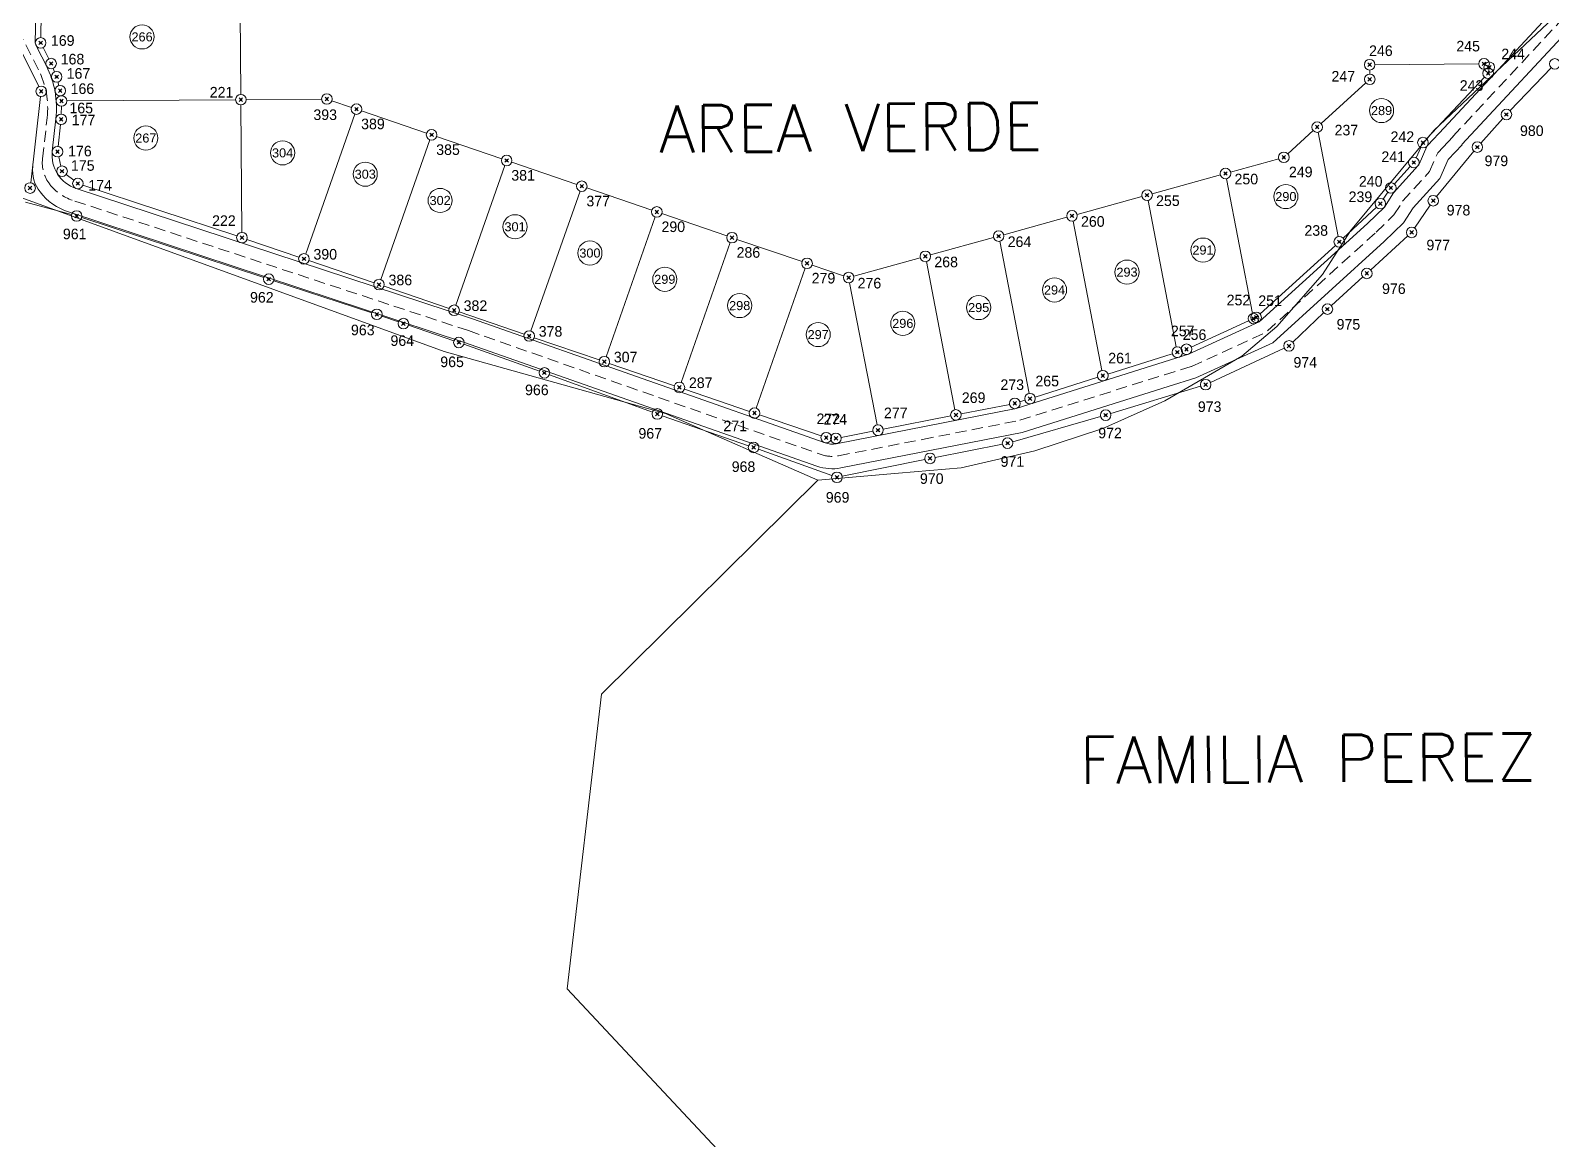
# Model space of a CAD drawing. Header units: millimetres. Extents: x 1956 to 636788, y 2654 to 1331964.
# Drawn here: x 625592.8 to 626024, y 1329918.1 to 1330232.6 of the extents above; entities that cross this region are included whole.
import ezdxf
from ezdxf.enums import TextEntityAlignment as Align

# ---------------------------------------------------------------- set-up
doc = ezdxf.new("R2010")
doc.units = ezdxf.units.MM
doc.header["$PDMODE"] = 35
doc.header["$PDSIZE"] = 0.5
doc.linetypes.add('DASHDOT2', pattern=[12.7, 6.35, -3.175, 0, -3.175])
doc.linetypes.add('HIDDEN2', pattern=[4.7625, 3.175, -1.5875])
for name, color, linetype in [('2', 7, 'Continuous'), ('Polígono', 2, 'Continuous'), ('textos_terrenos colindantes', 4, 'Continuous')]:
    doc.layers.add(name, color=color, linetype=linetype)
for name, color, linetype, lineweight in [('24. numeros lotes', 10, 'Continuous', 0), ('36. centro calle', 253, 'DASHDOT2', 0), ('6. calles', 1, 'Continuous', 0), ('NIVEL DE TERRAZA', 8, 'HIDDEN2', 0)]:
    doc.layers.add(name, color=color, linetype=linetype, lineweight=lineweight)
doc.styles.add('ARIAL', font='arial.ttf', dxfattribs={"width": 0.8, "height": 0.039688})
doc.styles.get("Standard").update_dxf_attribs({"font": 'TCCM____.TTF'})
doc.styles.add('style1', font='romans.shx')

msp = doc.modelspace()

# ---------------------------------------------------------------- linework, layer by layer
at = {"layer": '2', "color": 1, "lineweight": 0}
for points in [[(626032.632, 1330243.798), (625990.671, 1330204.201), (625967.013, 1330175.764), (625959.124, 1330163.319), (625946.152, 1330148.594), (625936.235, 1330140.219), (625914.372, 1330127.538), (625896.834, 1330119.681), (625877.519, 1330113.351), (625856.681, 1330108.548), (625838.895, 1330107.046), (625816.028, 1330105.041)], [(625816.028, 1330105.041), (625772.86, 1330123.905), (625710.126, 1330141.523), (625568.416, 1330193.046), (625503.366, 1330181.182), (625473.126, 1330174.612), (625441.879, 1330175.923), (625406.324, 1330188.931), (625356.028, 1330195.857), (625292.264, 1330200.768), (625137.035, 1330199.186), (624992.986, 1330201.148)], [(625816.028, 1330105.041), (625754.737, 1330044.372), (625744.995, 1329960.763), (626024.648, 1329661.756)]]:
    msp.add_lwpolyline(points, dxfattribs=at)
at = {"layer": '24. numeros lotes', "color": 1, "lineweight": 0}
for centre in [(625624.459, 1330230.727), (625975.852, 1330209.836), (625625.529, 1330202.055), (625664.303, 1330197.844), (625687.733, 1330191.797), (625708.963, 1330184.345), (625948.721, 1330185.454), (625730.194, 1330176.893), (625751.424, 1330169.442), (625925.221, 1330170.277), (625903.682, 1330164.02), (625772.654, 1330161.99), (625883.14, 1330158.961), (625793.884, 1330154.538), (625861.634, 1330153.979), (625840.125, 1330149.496), (625816.139, 1330146.323)]:
    msp.add_circle(centre, 3.422, dxfattribs=at)
at = {"layer": '36. centro calle', "color": 1, "lineweight": 0}
msp.add_line((625991.762, 1330197.894), (625996.12, 1330202.518), dxfattribs=at)
at = {"layer": '6. calles', "color": 1, "lineweight": 0}
for p, q in [((625595.321, 1330282.73), (625594.199, 1330229.05)), ((625998.58, 1330200.192), (626035.075, 1330239.378)), ((626007.656, 1330220.04), (626021.553, 1330234.962)), ((625597.335, 1330222.484), (625594.739, 1330227.602)), ((625993.536, 1330204.88), (626007.656, 1330220.04)), ((625599, 1330198.348), (625600.036, 1330207.521)), ((625988.977, 1330200.042), (625993.572, 1330204.919)), ((625986.533, 1330194.674), (625988.694, 1330199.615)), ((625994.725, 1330195.935), (625998.667, 1330200.118)), ((625979.205, 1330186.483), (625986.27, 1330194.268)), ((625992.389, 1330190.594), (625994.725, 1330195.935)), ((625718.117, 1330150.746), (625605.81, 1330187.728)), ((625984.787, 1330182.217), (625992.389, 1330190.594)), ((625976.648, 1330182.478), (625979.205, 1330186.483)), ((625715.862, 1330144.119), (625603.62, 1330181.079)), ((625971.849, 1330177.846), (625976.648, 1330182.478)), ((625982.104, 1330178.015), (625984.787, 1330182.217)), ((625941.122, 1330149.932), (625971.849, 1330177.846)), ((625976.635, 1330172.736), (625982.104, 1330178.015)), ((625945.025, 1330144.021), (625976.635, 1330172.736)), ((625718.117, 1330150.746), (625818.112, 1330115.61)), ((625921.094, 1330140.752), (625941.122, 1330149.932)), ((625715.862, 1330144.119), (625815.792, 1330109.006)), ((625872.265, 1330125.348), (625921.094, 1330140.752)), ((625873.994, 1330118.554), (625915.342, 1330131.597)), ((625915.354, 1330131.601), (625923.235, 1330134.033)), ((625821.252, 1330115.382), (625872.265, 1330125.348)), ((625822.594, 1330108.512), (625873.994, 1330118.554))]:
    msp.add_line(p, q, dxfattribs=at)
msp.add_lwpolyline([(625594.199, 1330229.05, -0.0054864), (625594.739, 1330227.602, -0.0054864)], format="xyb", dxfattribs=at)
msp.add_lwpolyline([(625923.235, 1330134.033), (625945.025, 1330144.021)], dxfattribs=at)
for centre, radius, start, end in [((625573.703, 1330210.493), 26.5, 353.55961, 26.90164), ((625608.937, 1330197.226), 10, 173.55961, 251.77356), ((625990.069, 1330199.013), 1.5, 136.69968, 156.37213), ((625603.419, 1330192.919), 10, 173.55961, 217.97492), ((625985.159, 1330195.276), 1.5, 317.77764, 336.37213), ((625608.937, 1330197.226), 17, 217.97492, 251.77356), ((625820.101, 1330121.271), 6, 250.64004, 281.05369), ((625820.101, 1330121.271), 13, 250.64004, 281.05369)]:
    msp.add_arc(centre, radius, start, end, dxfattribs=at)
at = {"layer": 'NIVEL DE TERRAZA', "color": 1, "lineweight": 0}
for p, q in [((625996.097, 1330202.495), (626032.803, 1330241.906)), ((625596.241, 1330196.194), (625597.552, 1330207.801)), ((625989.412, 1330192.522), (625991.762, 1330197.894)), ((625981.797, 1330184.131), (625989.412, 1330192.522)), ((625716.99, 1330147.432), (625604.715, 1330184.404)), ((625979.376, 1330180.246), (625982.155, 1330184.599)), ((625974.28, 1330175.328), (625979.376, 1330180.246)), ((625943.475, 1330147.341), (625974.203, 1330175.255)), ((625716.99, 1330147.432), (625816.952, 1330112.308)), ((625873.318, 1330122.01), (625914.316, 1330134.944)), ((625845.705, 1330116.593), (625872.936, 1330121.913)), ((625821.923, 1330111.947), (625845.705, 1330116.593))]:
    msp.add_line(p, q, dxfattribs=at)
for points in [[(625575.083, 1330246.904), (625580.358, 1330244.621), (625587.174, 1330236.987), (625595.106, 1330221.352)], [(625914.295, 1330134.937), (625921.985, 1330137.31), (625942.58, 1330146.75)]]:
    msp.add_lwpolyline(points, dxfattribs=at)
for centre, radius, start, end in [((625573.703, 1330210.493), 24, 353.55961, 26.90164), ((625606.178, 1330195.073), 10, 173.55961, 217.97492), ((625608.937, 1330197.226), 13.5, 217.97492, 251.77356), ((625820.101, 1330121.271), 9.5, 250.64004, 281.05369)]:
    msp.add_arc(centre, radius, start, end, dxfattribs=at)
at = {"layer": 'Polígono', "color": 1, "lineweight": 0}
for points in [[(625595.729, 1330230.524), (625595.87, 1330237.26)], [(625652.293, 1330237.685), (625652.468, 1330214.435)], [(625588.565, 1330230.017), (625595.202, 1330216.639)], [(625597.993, 1330224.5), (625596.377, 1330227.687)], [(626003.408, 1330223.07), (625973.974, 1330222.848)], [(626005.129, 1330222.938), (626006.166, 1330222.264)], [(626006.342, 1330221.861), (626006.13, 1330220.643)], [(626012.285, 1330209.808), (626023.934, 1330221.987)], [(625599.664, 1330220.796), (625599.252, 1330221.779)], [(625600.882, 1330216.927), (625600.617, 1330217.96)], [(625971.395, 1330217.69), (625958.705, 1330206.16)], [(625972.485, 1330221.337), (625972.494, 1330220.199)], [(625988.613, 1330201.843), (626005.056, 1330219.292)], [(625595.697, 1330213.805), (625592.881, 1330189.355)], [(625601.438, 1330214.04), (625601.444, 1330213.986)], [(625601.555, 1330208.852), (625601.597, 1330211.052)], [(625650.979, 1330212.924), (625603.126, 1330212.563)], [(625603.126, 1330212.563), (625650.979, 1330212.924)], [(625652.491, 1330211.435), (625652.763, 1330175.3)], [(625652.491, 1330211.435), (625652.763, 1330175.3)], [(625675.359, 1330213.107), (625653.979, 1330212.946)], [(625683.834, 1330210.731), (625678.278, 1330212.633)], [(625705.122, 1330203.443), (625686.673, 1330209.759)], [(625600.658, 1330199.67), (625601.357, 1330205.862)], [(625684.757, 1330208.83), (625670.846, 1330169.199)], [(625670.846, 1330169.199), (625684.757, 1330208.83)], [(626003.999, 1330200.592), (626010.25, 1330207.604)], [(625706.044, 1330201.542), (625692.134, 1330161.911)], [(625692.134, 1330161.911), (625706.044, 1330201.542)], [(625726.41, 1330196.155), (625707.96, 1330202.471)], [(625956.484, 1330204.142), (625949.255, 1330197.573)], [(625957.878, 1330203.678), (625963.577, 1330174.088)], [(625963.577, 1330174.088), (625957.878, 1330203.678)], [(625601.441, 1330194.099), (625600.83, 1330196.719)], [(625946.699, 1330196.165), (625933.059, 1330192.397)], [(625985.626, 1330196.467), (625986.961, 1330199.387)], [(625991.457, 1330185.427), (626002.048, 1330198.313)], [(625605.08, 1330190.077), (625602.966, 1330191.718)], [(625727.332, 1330194.254), (625713.422, 1330154.623)], [(625713.422, 1330154.623), (625727.332, 1330194.254)], [(625747.698, 1330188.867), (625729.248, 1330195.183)], [(625979.486, 1330189.024), (625983.994, 1330193.992)], [(625651.35, 1330174.27), (625607.689, 1330188.687)], [(625768.985, 1330181.579), (625750.536, 1330187.895)], [(625930.167, 1330191.598), (625910.82, 1330186.253)], [(625931.897, 1330190.525), (625939.253, 1330152.328)], [(625939.253, 1330152.328), (625931.897, 1330190.525)], [(625591.447, 1330183.88), (625604.471, 1330180.335)], [(625748.62, 1330186.966), (625734.709, 1330147.335)], [(625734.709, 1330147.335), (625748.62, 1330186.966)], [(625907.928, 1330185.455), (625889.547, 1330180.377)], [(625909.658, 1330184.381), (625917.665, 1330142.805)], [(625917.665, 1330142.805), (625909.658, 1330184.381)], [(625976.325, 1330184.692), (625977.644, 1330186.666)], [(625985.222, 1330176.526), (625989.659, 1330183.029)], [(625607.344, 1330179.472), (625658.951, 1330162.498)], [(625769.908, 1330179.678), (625755.997, 1330140.047)], [(625755.997, 1330140.047), (625769.908, 1330179.678)], [(625790.273, 1330174.291), (625771.823, 1330180.607)], [(625886.655, 1330179.578), (625868.758, 1330174.634)], [(625964.959, 1330173.638), (625974.393, 1330182.423)], [(625888.385, 1330178.505), (625896.544, 1330136.142)], [(625896.544, 1330136.142), (625888.385, 1330178.505)], [(625654.193, 1330173.314), (625668.93, 1330168.269)], [(625791.195, 1330172.39), (625777.285, 1330132.759)], [(625777.285, 1330132.759), (625791.195, 1330172.39)], [(625811.561, 1330167.003), (625793.111, 1330173.319)], [(625865.866, 1330173.835), (625847.969, 1330168.891)], [(625867.596, 1330172.762), (625875.903, 1330129.631)], [(625875.903, 1330129.631), (625867.596, 1330172.762)], [(625941.396, 1330152.207), (625962.751, 1330171.607)], [(625972.786, 1330164.674), (625983.27, 1330174.274)], [(625671.769, 1330167.297), (625690.218, 1330160.981)], [(625823.348, 1330162.968), (625814.399, 1330166.031)], [(625845.077, 1330168.092), (625826.213, 1330162.881)], [(625846.807, 1330167.019), (625854.897, 1330125.012)], [(625854.897, 1330125.012), (625846.807, 1330167.019)], [(625661.802, 1330161.565), (625689.584, 1330152.524)], [(625812.483, 1330165.102), (625798.573, 1330125.471)], [(625798.573, 1330125.471), (625812.483, 1330165.102)], [(625961.613, 1330154.543), (625970.568, 1330162.654)], [(625693.056, 1330160.01), (625711.506, 1330153.693)], [(625825.051, 1330161.009), (625832.814, 1330120.698)], [(625832.814, 1330120.698), (625825.051, 1330161.009)], [(625692.426, 1330151.565), (625697.135, 1330149.921)], [(625699.971, 1330148.944), (625712.865, 1330144.564)], [(625714.344, 1330152.722), (625732.794, 1330146.405)], [(625921.917, 1330142.779), (625938.174, 1330150.23)], [(625940.901, 1330151.48), (625938.922, 1330150.574)], [(625950.695, 1330144.142), (625959.419, 1330152.498)], [(625735.632, 1330145.434), (625754.081, 1330139.117)], [(625715.699, 1330143.579), (625737.114, 1330135.956)], [(625898.258, 1330135.121), (625916.518, 1330140.881)], [(625919.379, 1330141.784), (625919.123, 1330141.703)], [(625927.343, 1330132.75), (625948.252, 1330142.472)], [(625756.919, 1330138.146), (625775.369, 1330131.829)], [(625739.936, 1330134.941), (625769.125, 1330124.328)], [(625877.617, 1330128.609), (625895.397, 1330134.218)], [(625899.081, 1330123.904), (625924.548, 1330131.679)], [(625778.207, 1330130.858), (625796.657, 1330124.541)], [(625873.325, 1330127.255), (625874.756, 1330127.707)], [(625771.951, 1330123.322), (625796.408, 1330114.816)], [(625799.495, 1330123.57), (625816.995, 1330117.578)], [(625834.57, 1330119.513), (625853.709, 1330123.251)], [(625856.653, 1330123.827), (625870.422, 1330126.516)], [(625871.272, 1330115.934), (625896.204, 1330123.054)], [(625822.633, 1330117.181), (625831.626, 1330118.937)], [(625819.911, 1330116.984), (625819.664, 1330117.002)], [(625849.309, 1330111.499), (625868.358, 1330115.233)], [(625799.236, 1330113.816), (625820.042, 1330106.345)], [(625822.924, 1330106.137), (625846.367, 1330110.911)]]:
    msp.add_lwpolyline(points, dxfattribs=at)
for centre in [(625595.698, 1330229.024), (625598.672, 1330223.162), (625972.474, 1330222.837), (626004.908, 1330223.081), (626006.085, 1330220.384), (626006.387, 1330222.121), (626024.971, 1330223.071), (625600.244, 1330219.412), (625972.505, 1330218.699), (625595.869, 1330215.295), (625601.256, 1330215.474), (625601.626, 1330212.552), (625601.626, 1330212.552), (625652.479, 1330212.935), (625652.479, 1330212.935), (625652.479, 1330212.935), (625676.859, 1330213.119), (625685.253, 1330210.245), (625685.253, 1330210.245), (626011.248, 1330208.724), (625601.525, 1330207.353), (625957.595, 1330205.151), (625957.595, 1330205.151), (625706.541, 1330202.957), (625706.541, 1330202.957), (625987.585, 1330200.752), (626003.001, 1330199.472), (625600.49, 1330198.18), (625727.829, 1330195.669), (625727.829, 1330195.669), (625948.144, 1330196.564), (625985.002, 1330195.103), (625601.781, 1330192.638), (625931.613, 1330191.997), (625931.613, 1330191.997), (625592.71, 1330187.865), (625606.265, 1330189.157), (625749.117, 1330188.381), (625749.117, 1330188.381), (625909.374, 1330185.854), (625909.374, 1330185.854), (625978.478, 1330187.913), (625975.491, 1330183.445), (625990.505, 1330184.268), (625605.919, 1330179.941), (625770.404, 1330181.093), (625770.404, 1330181.093), (625888.101, 1330179.977), (625888.101, 1330179.977), (625652.774, 1330173.8), (625652.774, 1330173.8), (625791.692, 1330173.805), (625791.692, 1330173.805), (625867.312, 1330174.235), (625867.312, 1330174.235), (625984.377, 1330175.287), (625963.861, 1330172.615), (625963.861, 1330172.615), (625670.349, 1330167.783), (625670.349, 1330167.783), (625812.98, 1330166.517), (625812.98, 1330166.517), (625846.523, 1330168.492), (625846.523, 1330168.492), (625660.376, 1330162.029), (625691.637, 1330160.495), (625691.637, 1330160.495), (625824.767, 1330162.482), (625824.767, 1330162.482), (625971.68, 1330163.661), (625691.01, 1330152.06), (625712.925, 1330153.207), (625712.925, 1330153.207), (625960.502, 1330153.536), (625698.551, 1330149.426), (625939.537, 1330150.855), (625939.537, 1330150.855), (625940.286, 1330151.198), (625714.286, 1330144.082), (625734.213, 1330145.919), (625734.213, 1330145.919), (625949.612, 1330143.104), (625755.5, 1330138.631), (625755.5, 1330138.631), (625917.949, 1330141.332), (625917.949, 1330141.332), (625920.554, 1330142.154), (625738.527, 1330135.453), (625896.827, 1330134.669), (625896.827, 1330134.669), (625776.788, 1330131.343), (625776.788, 1330131.343), (625925.983, 1330132.117), (625871.894, 1330126.804), (625876.186, 1330128.158), (625876.186, 1330128.158), (625770.535, 1330123.815), (625798.076, 1330124.055), (625798.076, 1330124.055), (625855.181, 1330123.539), (625855.181, 1330123.539), (625897.647, 1330123.466), (625818.414, 1330117.092), (625821.161, 1330116.893), (625833.098, 1330119.225), (625833.098, 1330119.225), (625797.825, 1330114.323), (625869.83, 1330115.522), (625847.837, 1330111.21), (625821.454, 1330105.838)]:
    msp.add_circle(centre, 1.5, dxfattribs=at)
for p in [(625595.698, 1330229.024), (625598.672, 1330223.162), (625972.474, 1330222.837), (626004.908, 1330223.081), (626006.387, 1330222.121), (625600.244, 1330219.412), (625972.505, 1330218.699), (626006.085, 1330220.384), (625595.869, 1330215.295), (625601.256, 1330215.474), (625652.479, 1330212.935), (625652.479, 1330212.935), (625652.479, 1330212.935), (625676.859, 1330213.119), (625601.626, 1330212.552), (625601.626, 1330212.552), (625685.253, 1330210.245), (625685.253, 1330210.245), (626011.248, 1330208.724), (625601.525, 1330207.353), (625957.595, 1330205.151), (625957.595, 1330205.151), (625706.541, 1330202.957), (625706.541, 1330202.957), (625987.585, 1330200.752), (625600.49, 1330198.18), (625727.829, 1330195.669), (625727.829, 1330195.669), (625948.144, 1330196.564), (626003.001, 1330199.472), (625601.781, 1330192.638), (625931.613, 1330191.997), (625931.613, 1330191.997), (625985.002, 1330195.103), (625592.71, 1330187.865), (625606.265, 1330189.157), (625749.117, 1330188.381), (625749.117, 1330188.381), (625978.478, 1330187.913), (625909.374, 1330185.854), (625909.374, 1330185.854), (625975.491, 1330183.445), (625990.505, 1330184.268), (625605.919, 1330179.941), (625770.404, 1330181.093), (625770.404, 1330181.093), (625888.101, 1330179.977), (625888.101, 1330179.977), (625867.312, 1330174.235), (625867.312, 1330174.235), (625984.377, 1330175.287), (625652.774, 1330173.8), (625652.774, 1330173.8), (625791.692, 1330173.805), (625791.692, 1330173.805), (625963.861, 1330172.615), (625963.861, 1330172.615), (625670.349, 1330167.783), (625670.349, 1330167.783), (625812.98, 1330166.517), (625812.98, 1330166.517), (625846.523, 1330168.492), (625846.523, 1330168.492), (625660.376, 1330162.029), (625824.767, 1330162.482), (625824.767, 1330162.482), (625971.68, 1330163.661), (625691.637, 1330160.495), (625691.637, 1330160.495), (625712.925, 1330153.207), (625712.925, 1330153.207), (625960.502, 1330153.536), (625691.01, 1330152.06), (625698.551, 1330149.426), (625939.537, 1330150.855), (625939.537, 1330150.855), (625940.286, 1330151.198), (625714.286, 1330144.082), (625734.213, 1330145.919), (625734.213, 1330145.919), (625917.949, 1330141.332), (625917.949, 1330141.332), (625920.554, 1330142.154), (625949.612, 1330143.104), (625738.527, 1330135.453), (625755.5, 1330138.631), (625755.5, 1330138.631), (625776.788, 1330131.343), (625776.788, 1330131.343), (625896.827, 1330134.669), (625896.827, 1330134.669), (625925.983, 1330132.117), (625871.894, 1330126.804), (625876.186, 1330128.158), (625876.186, 1330128.158), (625770.535, 1330123.815), (625798.076, 1330124.055), (625798.076, 1330124.055), (625855.181, 1330123.539), (625855.181, 1330123.539), (625897.647, 1330123.466), (625833.098, 1330119.225), (625833.098, 1330119.225), (625797.825, 1330114.323), (625818.414, 1330117.092), (625821.161, 1330116.893), (625869.83, 1330115.522), (625847.837, 1330111.21), (625821.454, 1330105.838)]:
    msp.add_point(p, dxfattribs=at)

# ---------------------------------------------------------------- texts
at = {"layer": '24. numeros lotes', "color": 1, "lineweight": 0, "style": 'ARIAL'}
for s, p in [('266', (625624.459, 1330230.727)), ('289', (625975.852, 1330209.836)), ('267', (625625.529, 1330202.055)), ('304', (625664.303, 1330197.844)), ('303', (625687.733, 1330191.797)), ('302', (625708.963, 1330184.345)), ('290', (625948.721, 1330185.454)), ('301', (625730.194, 1330176.893)), ('300', (625751.424, 1330169.442)), ('291', (625925.221, 1330170.277)), ('299', (625772.654, 1330161.99)), ('293', (625903.682, 1330164.02)), ('294', (625883.14, 1330158.961)), ('298', (625793.884, 1330154.538)), ('295', (625861.634, 1330153.979)), ('296', (625840.125, 1330149.496)), ('297', (625816.139, 1330146.323))]:
    msp.add_text(s, height=2.5712, rotation=0.43167, dxfattribs=at).set_placement(p, align=Align.MIDDLE_CENTER)
at = {"layer": 'Polígono', "color": 1, "lineweight": 0}
for s, p in [('169', (625598.623, 1330229.692)), ('246', (625972.308, 1330226.8)), ('168', (625601.395, 1330224.422)), ('167', (625603.087, 1330220.368)), ('166', (625604.202, 1330216.038)), ('247', (625961.654, 1330219.55)), ('165', (625603.87, 1330210.56)), ('177', (625604.519, 1330207.155)), ('176', (625603.485, 1330198.354)), ('175', (625604.307, 1330194.257)), ('250', (625934.162, 1330190.415)), ('174', (625609.221, 1330188.648)), ('255', (625911.923, 1330184.272)), ('260', (625890.65, 1330178.395)), ('390', (625673.049, 1330169.093)), ('264', (625869.861, 1330172.652)), ('268', (625849.072, 1330166.91)), ('386', (625694.336, 1330161.805)), ('276', (625827.316, 1330160.9)), ('382', (625715.624, 1330154.517)), ('378', (625736.912, 1330147.229)), ('307', (625758.199, 1330139.941)), ('287', (625779.487, 1330132.653))]:
    msp.add_text(s, height=3, dxfattribs=at).set_placement(p, align=Align.MIDDLE_LEFT)
for s, p in [('245', (626000.397, 1330229.605)), ('393', (625676.378, 1330210.158))]:
    msp.add_text(s, height=3, dxfattribs=at).set_placement(p, align=Align.TOP_CENTER)
for s, p in [('244', (626016.488, 1330227.384)), ('237', (625969.226, 1330205.792)), ('271', (625795.963, 1330121.926))]:
    msp.add_text(s, height=3, dxfattribs=at).set_placement(p, align=Align.TOP_RIGHT)
for s, p in [('243', (626004.712, 1330216.94)), ('221', (625650.342, 1330215.04)), ('980', (626021.791, 1330204.124)), ('242', (625985.095, 1330202.426)), ('241', (625982.498, 1330196.754)), ('979', (626011.748, 1330195.589)), ('240', (625976.113, 1330189.76)), ('239', (625973.206, 1330185.39)), ('978', (626001.012, 1330181.598)), ('977', (625995.265, 1330171.707))]:
    msp.add_text(s, height=3, dxfattribs=at).set_placement(p, align=Align.MIDDLE_RIGHT)
for s, p in [('389', (625686.563, 1330207.546)), ('385', (625707.851, 1330200.258)), ('381', (625729.138, 1330192.97)), ('249', (625949.592, 1330193.937)), ('377', (625750.426, 1330185.682)), ('290', (625771.714, 1330178.394)), ('286', (625793.002, 1330171.106)), ('279', (625814.289, 1330163.818))]:
    msp.add_text(s, height=3, dxfattribs=at).set_placement(p, align=Align.TOP_LEFT)
for s, p in [('222', (625651.007, 1330176.224)), ('252', (625938.632, 1330153.702)), ('976', (625982.684, 1330156.927)), ('975', (625969.8, 1330146.83)), ('974', (625957.57, 1330136.038))]:
    msp.add_text(s, height=3, dxfattribs=at).set_placement(p, align=Align.BOTTOM_RIGHT)
for s, p in [('961', (625605.36, 1330172.452)), ('238', (625957.334, 1330173.434)), ('962', (625658.413, 1330154.481)), ('963', (625687.031, 1330145.226)), ('257', (625919.475, 1330144.954)), ('964', (625698.229, 1330142.206)), ('965', (625712.347, 1330136.192)), ('966', (625736.38, 1330128.233)), ('273', (625871.154, 1330129.711)), ('973', (625927.114, 1330123.466)), ('272', (625819.014, 1330120.032)), ('274', (625820.98, 1330119.888)), ('967', (625768.525, 1330115.905)), ('972', (625898.879, 1330116.01)), ('968', (625794.971, 1330106.467)), ('971', (625871.194, 1330107.925)), ('970', (625848.337, 1330103.079)), ('969', (625821.642, 1330097.761))]:
    msp.add_text(s, height=3, dxfattribs=at).set_placement(p, align=Align.BOTTOM_CENTER)
for s, p in [('251', (625940.91, 1330153.523)), ('256', (625919.484, 1330143.909)), ('261', (625898.363, 1330137.246)), ('265', (625877.722, 1330130.735)), ('269', (625856.859, 1330126.025)), ('277', (625834.777, 1330121.712))]:
    msp.add_text(s, height=3, dxfattribs=at).set_placement(p, align=Align.BOTTOM_LEFT)
at = {"layer": 'textos_terrenos colindantes', "color": 7, "lineweight": 9, "style": 'style1'}
for s, height, p in [('AREA VERDE', 13.3322, (625771.071, 1330197.915)), ('FAMILIA PEREZ', 13.33221, (625890.27, 1330018.93))]:
    msp.add_text(s, height=height, rotation=0.43167, dxfattribs=at).set_placement(p)

doc.saveas('drawing.dxf')
